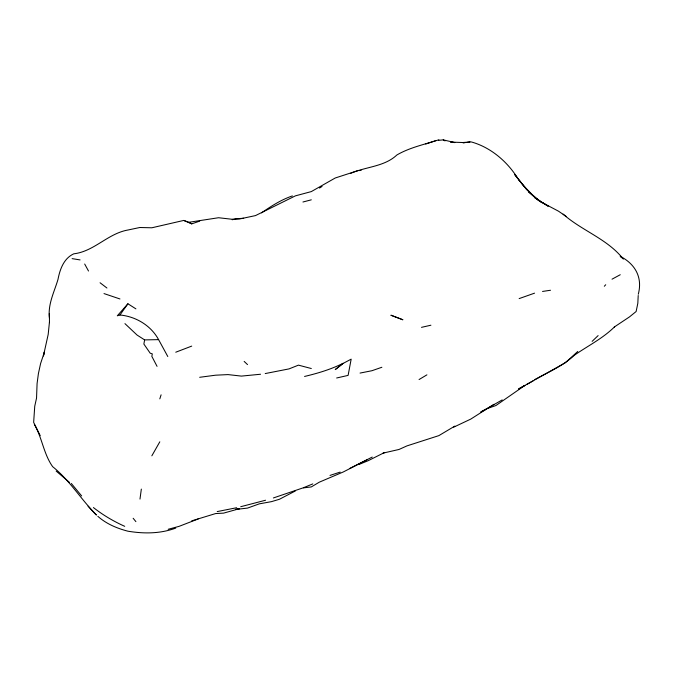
<?xml version="1.0" encoding="UTF-8"?>
<svg xmlns="http://www.w3.org/2000/svg" width="673" height="673" viewBox="0 0 673 673"><rect width="100%" height="100%" fill="white"/><g stroke="black" fill="none" stroke-linecap="round" stroke-linejoin="round"><path stroke-width="1.01" d="M638.206 295.506L637.827 303.287L636.128 311.515L629.491 316.89L614.289 327.011L614.651 326.733C602.873 338.443 587.95 345.771 574.422 355.209C562.906 366.036 548.209 372.152 534.555 379.715M49.44 322.174L48.187 334.422L43.417 355.992L44.544 351.643L40.59 363.563L38.403 373.608L37.082 383.576L36.544 398.054L34.744 406.223L33.65 422.383L40.22 435.658M638.29 294.252C642.774 277.343 635.194 264.052 620.212 256.295L621.684 257.759M139.984 499.088L141.338 489.103M124.951 323.637L137.065 335.053L144.619 339.899L143.871 344.054L150.188 353.19L152.308 353.88L151.846 356.387L157.053 366.356M159.812 398.862L161.099 394.832M151.846 455.823L159.812 441.808M127.92 303.775L117.312 315.797L119.954 314.989L127.92 303.775L135.896 308.865M604.32 286.252L605.717 284.746M598.12 335.6L592.131 341.354M577.754 351.466L565.37 362.73L518.614 388.952L524.906 385.402L495.959 405.516L486.722 408.721L502.201 399.913M261.519 212.87C271.194 206.165 281.154 199.738 292.385 195.919M319.524 188.053L322.056 186.446M454.822 426.11L438.88 435.616L406.988 445.879L399.013 449.463L383.063 453.114L384.561 452.441M493.923 404.338L470.772 419.094L453.711 427.153M419.069 379.538L426.909 374.853M295.363 490.962L279.413 499.273L271.438 501.654L259.332 503.841L247.521 508.09L235.558 509.469M526.58 384.561L533.058 380.901M612.026 279.186L620.254 274.727M481.229 411.775L486.2 409.083L480.758 411.952M372.253 457.06L349.767 468.416M384.384 452.593L368.24 460.669L359.146 464.395M366.894 459.895L343.196 472.009L319.28 482.188L311.305 486.924L302.774 487.967L273.373 497.961M191.712 346.107L175.762 352.215M303.481 487.723L312.802 483.904M198.156 518.984L179.043 526.362L168.174 529.289M350.608 173.382C365.801 166.643 384.35 166.811 396.885 154.975C409.773 147.446 424.764 144.409 438.88 139.782M534.555 293.159L519.152 298.593M381.869 367.265L371.925 370.722L360.047 373.078M49.457 318.119C47.682 304.448 54.202 292.149 57.987 279.438C59.922 269.343 63.767 258.415 73.769 253.822C94.287 251.399 107.823 233.472 128.131 229.973L139.807 227.508L151.846 227.785L183.737 220.433L191.712 223.865L199.679 221.139M425.748 144.022L435.818 140.623M330.006 475.416L340.193 472.093M358.246 170.53L335.23 178L311.305 191.595L295.363 195.868L255.496 215.596L239.546 218.986L231.571 219.213L218.548 217.732L188.886 222.283L183.737 220.433M240.698 506.719L265.574 500.232M302.951 202.009L311.305 199.831M421.5 327.347L430.905 325.21M191.712 520.86L215.629 513.566L223.604 513.129L239.546 508.653L235.558 509.293M304.566 376.451C317.791 373.305 330.923 369.384 343.121 363.302L335.23 369.595L343.196 363.378L351.171 359.146L348.109 375.391L336.66 377.99M232.202 219.751L236.273 218.759L243.676 218.262M175.762 528.095C160.182 533.815 144.014 533.832 127.92 531.199C117.035 528.372 106.317 523.888 97.854 516.317M236.635 507.736L217.228 511.581M265.221 373.565L289.02 368.897L298.467 365.145L311.305 368.518M542.531 291.443L550.506 290.256M463.167 142.962L465.102 142.659M467.045 142.365L469.956 141.919M260.535 374.247L241.397 376.098L228.038 374.6L215.629 375.189L199.679 377.292M359.146 170.589L361.14 170.319M438.603 140.346L443.246 139.875L454.822 142.575L450.834 142.272M470.772 141.919L462.797 142.525L450.834 142.104M144.619 339.899L158.592 339.629L167.787 356.513M72.112 258.625L80.087 259.921M119.954 314.989C135.828 316.503 150.887 325.454 158.592 339.629M471.47 141.986C490.844 147.379 507.635 161.814 518.092 178.917L514.643 174.458M104.004 293.579L119.954 298.963M124.715 526.32C113.594 521.348 103.003 515.089 93.421 507.56M188.886 222.283L191.712 223.865M443.246 139.875L445.046 140.918M540.226 201.521L534.665 197.568L548.159 206.165L542.531 202.758L558.481 211.179L566.447 216.605M535.565 198.215L541.824 202.649L528.642 191.839L536.625 198.829M563.099 214.107C582.036 230.856 607.458 238.898 623.366 259.139M100.067 282.761L106.923 288.01M69.63 482.507L56.162 471.075M534.555 197.08L526.58 189.365L518.614 179.607L526.58 189.365L534.942 197.408M534.185 196.693L523.493 185.605L514.744 174.543M244.156 361.409L247.521 364.598M96.508 514.988C81.071 499.593 69.79 480.354 52.637 466.658C43.585 453.871 42.155 437.744 34.34 424.402M88.054 506.205L96.029 514.803M81.652 495.942L71.338 483.483M133.153 518.277L135.896 521.634M84.68 264.026L88.508 271.017M49.465 317.286L49.415 313.416L49.465 322.653M402.782 319.742L391.038 315.258L402.782 319.742"/></g></svg>
